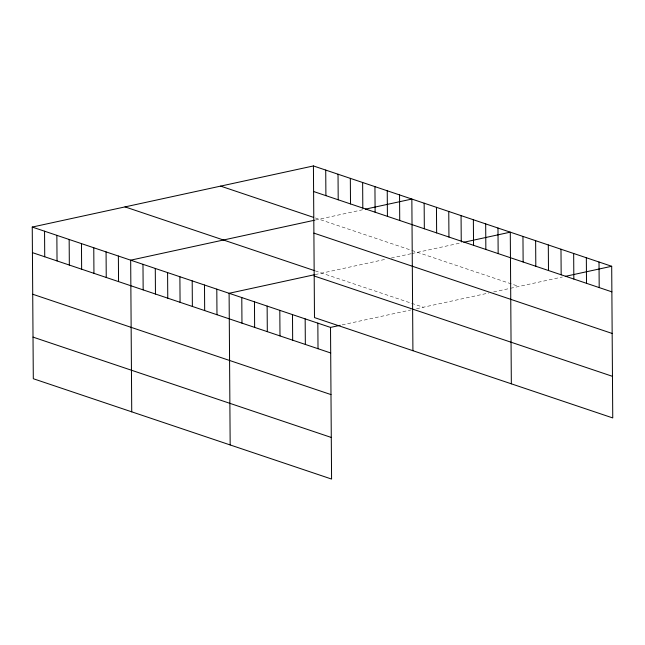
<?xml version="1.0" encoding="UTF-8"?>
<svg xmlns="http://www.w3.org/2000/svg" width="645" height="645" viewBox="0 0 645 645"><rect width="100%" height="100%" fill="white"/><g stroke="black" fill="none" stroke-linecap="round" stroke-linejoin="round"><path stroke-width="0.48" stroke-dasharray="3.23 2.42" d="M315.316 220.042L363.522 209.561M315.131 274.593L385.629 259.266M391.249 258.04L410.93 253.759M411.873 253.558L461.957 242.673M342.116 324.887L410.744 309.971M416.541 308.705L488.91 292.975M493.602 291.951L509.534 288.492M510.469 288.283L562.4 276.995M315.276 217.954L410.865 250.107M411.816 250.429L518.903 286.453M315.268 270.892L423.305 307.238"/><path stroke-width="0.97" d="M32.25 227.064L330.514 327.41L331.578 479.058L33.306 378.72L32.25 227.064L313.422 165.942L611.694 266.28L612.75 417.936L314.486 317.59L313.422 165.942M314.381 220.243L130.677 260.177L131.733 411.833M365.457 209.141L411.849 199.055L412.913 350.703M314.163 274.802L229.104 293.29L230.168 444.945M463.884 242.254L510.284 232.168L511.34 383.815M330.514 327.41L340.181 325.306M565.294 276.366L611.694 266.28M313.599 191.509L611.871 291.846M220.638 186.115L313.389 217.317M313.889 233.119L612.161 333.457M125.033 206.892L314.325 270.569M314.188 275.987L612.46 376.325M32.427 252.638L330.7 352.976M32.718 294.241L330.99 394.587M33.016 337.109L331.288 437.455M599.012 262.015L599.197 287.581M586.337 257.75L586.515 283.324M573.663 253.485L573.84 279.059M560.989 249.22L561.166 274.794M548.306 244.955L548.484 270.529M535.632 240.69L535.81 266.264M522.958 236.425L523.135 261.999M497.98 228.024L498.158 253.598M485.677 223.888L485.854 249.454M473.365 219.743L473.551 245.318M461.062 215.607L461.248 241.182M448.759 211.471L448.944 237.037M436.455 207.327L436.641 232.901M424.152 203.191L424.337 228.757M399.545 194.911L399.731 220.485M387.242 190.775L387.419 216.341M374.939 186.631L375.116 212.205M362.635 182.495L362.812 208.069M350.332 178.359L350.509 203.925M338.028 174.215L338.206 199.789M325.725 170.078L325.902 195.645M317.84 323.145L318.017 348.711M305.166 318.88L305.343 344.446M292.491 314.615L292.669 340.181M279.809 310.35L279.994 335.916M267.135 306.085L267.312 331.659M254.461 301.82L254.638 327.394M241.786 297.555L241.964 323.129M216.801 289.154L216.978 314.72M204.497 285.017L204.675 310.584M192.194 280.873L192.371 306.448M179.891 276.737L180.068 302.303M167.587 272.593L167.765 298.167M155.284 268.457L155.461 294.031M142.98 264.321L143.158 289.887M118.374 256.041L118.551 281.607M106.07 251.905L106.248 277.471M93.767 247.761L93.944 273.335M81.464 243.625L81.641 269.191M69.16 239.48L69.338 265.055M56.857 235.344L57.034 260.919M44.553 231.208L44.731 256.775"/></g></svg>
